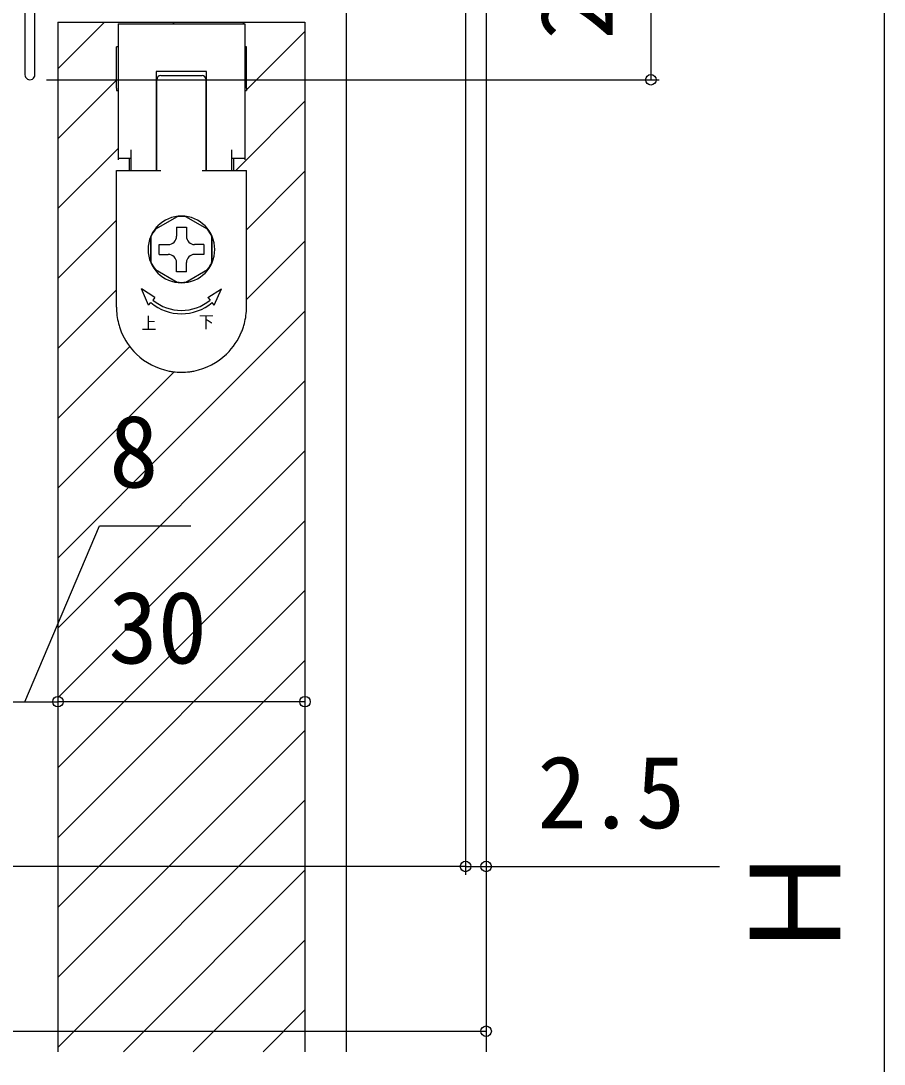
# Model space of a CAD drawing. Units: millimetres, scale not verified. Extents: x -525 to 525, y -783 to 779.
# Drawn here: x -255.6 to -150.8, y 277.2 to 403.9 of the extents above; entities that cross this region are included whole.
import ezdxf
from ezdxf.enums import TextEntityAlignment as Align

# ---------------------------------------------------------------- set-up
doc = ezdxf.new("R2010")
doc.units = ezdxf.units.MM
doc.header["$LTSCALE"] = 4
for name, color, linetype in [('0-3_YKK_11E', 7, 'Continuous'), ('0-4_YKK_12', 2, 'Continuous'), ('0-5_YKK_13', 4, 'Continuous'), ('0-7_YKK_D', 6, 'Continuous')]:
    doc.layers.add(name, color=color, linetype=linetype)
doc.styles.add('ＭＳ ゴシック', font='')
doc.styles.get('ＭＳ ゴシック').set_extended_font_data('MS Gothic')

msp = doc.modelspace()

# ---------------------------------------------------------------- linework, layer by layer
at = {"layer": '0-3_YKK_11E'}
msp.add_line((-255.118, 426.71), (-255.118, 397.31), dxfattribs=at)
msp.add_lwpolyline([(-253.918, 397.31), (-253.918, 419.91), (-250.618, 419.91), (-250.618, 414.91)], dxfattribs=at)
msp.add_arc((-254.518, 397.31), 0.6, 179.99999, 0.00001, dxfattribs=at)
at = {"layer": '0-4_YKK_12'}
for p, q in [((-199.118, 447.71), (-199.118, 278.712)), ((-216.118, 423.91), (-216.118, 278.712)), ((-251.118, 403.711), (-221.118, 403.711)), ((-251.118, 403.711), (-251.118, 278.712)), ((-251.118, 398.036), (-245.443, 403.711)), ((-237.157, 403.511), (-236.958, 403.711)), ((-228.672, 403.511), (-228.472, 403.711)), ((-221.118, 403.711), (-221.118, 278.712)), ((-228.218, 395.48), (-221.118, 402.58)), ((-251.118, 389.55), (-244.018, 396.65)), ((-228.418, 395.28), (-228.299, 395.399)), ((-229.502, 385.711), (-221.118, 394.095)), ((-251.118, 381.065), (-243.818, 388.365)), ((-228.218, 378.509), (-221.118, 385.609)), ((-251.118, 372.58), (-244.018, 379.68)), ((-228.218, 370.024), (-221.118, 377.124)), ((-251.118, 364.095), (-244.018, 371.195)), ((-251.118, 338.639), (-221.118, 368.639)), ((-251.118, 355.609), (-242.403, 364.324)), ((-251.118, 347.124), (-236.984, 361.258)), ((-251.118, 330.154), (-221.118, 360.154)), ((-251.118, 321.668), (-221.118, 351.668)), ((-251.118, 313.183), (-221.118, 343.183)), ((-251.118, 304.698), (-221.118, 334.698)), ((-251.118, 296.212), (-221.118, 326.212)), ((-251.118, 287.727), (-221.118, 317.727)), ((-251.118, 279.242), (-221.118, 309.242)), ((-243.162, 278.712), (-221.118, 300.757)), ((-234.677, 278.712), (-221.118, 292.271)), ((-226.192, 278.712), (-221.118, 283.786))]:
    msp.add_line(p, q, dxfattribs=at)
at = {"layer": '0-5_YKK_13'}
for p, q in [((-243.818, 403.511), (-228.418, 403.511)), ((-243.818, 403.511), (-243.818, 387.011)), ((-228.418, 403.511), (-228.418, 387.011)), ((-243.818, 400.711), (-244.018, 400.711)), ((-228.218, 397.318), (-228.218, 400.211)), ((-239.168, 397.711), (-239.168, 385.711)), ((-233.068, 397.711), (-239.168, 397.711)), ((-233.068, 385.711), (-233.068, 397.711)), ((-244.018, 396.872), (-244.018, 397.318)), ((-244.018, 395.699), (-244.018, 396.872)), ((-239.118, 396.211), (-239.118, 396.711)), ((-238.618, 397.211), (-233.618, 397.211)), ((-233.118, 396.211), (-233.118, 396.711)), ((-244.018, 395.699), (-244.018, 395.431)), ((-244.018, 395.431), (-244.018, 395.399)), ((-244.018, 395.399), (-243.818, 395.399)), ((-239.168, 395.399), (-239.118, 395.399)), ((-239.118, 395.711), (-239.118, 396.211)), ((-239.118, 395.431), (-239.118, 395.699)), ((-239.118, 395.399), (-239.118, 395.431)), ((-239.118, 394.414), (-239.118, 395.399)), ((-233.118, 395.699), (-233.118, 395.708)), ((-233.118, 394.414), (-233.118, 395.399)), ((-233.118, 395.399), (-233.068, 395.399)), ((-228.418, 395.399), (-228.218, 395.399)), ((-228.218, 395.699), (-228.218, 395.431)), ((-228.218, 395.431), (-228.218, 395.399)), ((-233.118, 392.169), (-233.118, 393.699)), ((-239.118, 391.711), (-239.118, 392.169)), ((-239.118, 391.676), (-239.118, 391.711)), ((-239.118, 388.211), (-239.118, 390.211)), ((-233.118, 388.211), (-233.118, 390.211)), ((-242.218, 385.711), (-242.218, 388.211)), ((-239.118, 387.127), (-239.118, 388.211)), ((-233.118, 387.127), (-233.118, 388.211)), ((-230.018, 385.711), (-230.018, 388.211)), ((-243.818, 387.211), (-242.218, 387.211)), ((-242.443, 385.711), (-242.443, 387.211)), ((-239.118, 386.711), (-239.118, 387.127)), ((-233.118, 386.711), (-233.118, 387.127)), ((-233.118, 386.211), (-233.118, 386.711)), ((-230.018, 387.211), (-228.418, 387.211)), ((-229.793, 387.211), (-229.793, 385.711)), ((-244.018, 385.711), (-242.218, 385.711)), ((-244.018, 381.411), (-244.018, 385.711)), ((-239.118, 385.711), (-238.618, 385.711)), ((-233.618, 385.711), (-233.118, 385.711)), ((-233.118, 385.711), (-233.118, 386.211)), ((-233.118, 385.711), (-233.068, 385.711)), ((-228.218, 381.411), (-228.218, 385.711)), ((-244.018, 380.411), (-244.018, 381.411)), ((-228.218, 380.411), (-228.218, 381.411)), ((-244.018, 379.536), (-244.018, 380.411)), ((-236.652, 380.075), (-239.284, 378.555)), ((-232.952, 378.555), (-235.584, 380.075)), ((-228.218, 379.536), (-228.218, 380.411)), ((-244.018, 379.072), (-244.018, 379.536)), ((-244.018, 378.911), (-244.018, 379.072)), ((-236.718, 378.811), (-235.518, 378.811)), ((-236.718, 378.811), (-236.718, 377.711)), ((-235.518, 378.811), (-235.518, 377.711)), ((-239.868, 377.64), (-239.868, 374.581)), ((-239.818, 377.63), (-239.818, 374.591)), ((-232.418, 374.591), (-232.418, 377.63)), ((-232.368, 374.581), (-232.368, 377.64)), ((-228.218, 376.411), (-228.218, 378.411)), ((-244.018, 375.911), (-244.018, 376.411)), ((-238.818, 375.511), (-238.818, 376.711)), ((-238.818, 376.711), (-237.718, 376.711)), ((-233.418, 376.711), (-234.518, 376.711)), ((-233.418, 376.711), (-233.418, 375.511)), ((-228.218, 375.911), (-228.218, 376.411)), ((-244.018, 374.911), (-244.018, 375.285)), ((-244.018, 374.854), (-244.018, 374.911)), ((-238.818, 375.511), (-237.718, 375.511)), ((-233.418, 375.511), (-234.518, 375.511)), ((-228.218, 374.911), (-228.218, 375.285)), ((-228.218, 374.854), (-228.218, 374.911)), ((-244.018, 374.575), (-244.018, 374.854)), ((-244.018, 374.554), (-244.018, 374.575)), ((-244.018, 374.411), (-244.018, 374.554)), ((-244.018, 373.911), (-244.018, 374.411)), ((-244.018, 373.411), (-244.018, 373.911)), ((-239.284, 373.666), (-236.652, 372.146)), ((-236.718, 373.411), (-236.718, 374.511)), ((-235.584, 372.146), (-232.952, 373.666)), ((-235.518, 373.411), (-235.518, 374.511)), ((-228.218, 374.575), (-228.218, 374.854)), ((-228.218, 374.554), (-228.218, 374.575)), ((-228.218, 374.411), (-228.218, 374.554)), ((-228.218, 373.911), (-228.218, 374.411)), ((-228.218, 373.411), (-228.218, 373.911)), ((-244.018, 369.111), (-244.018, 373.411)), ((-235.518, 373.411), (-236.718, 373.411)), ((-228.218, 369.111), (-228.218, 373.411)), ((-240.103, 369.361), (-240.968, 371.311)), ((-239.332, 370.28), (-240.968, 371.311)), ((-232.904, 370.28), (-231.268, 371.311)), ((-232.132, 369.361), (-231.268, 371.311)), ((-239.332, 370.28), (-239.589, 369.974)), ((-232.904, 370.28), (-232.647, 369.974)), ((-240.103, 369.361), (-239.846, 369.668)), ((-232.132, 369.361), (-232.39, 369.668))]:
    msp.add_line(p, q, dxfattribs=at)
for points in [[(-244.018, 397.318), (-244.018, 400.211), (-244.018, 400.711)], [(-228.218, 400.211), (-228.218, 400.711), (-228.418, 400.711)], [(-228.218, 395.699), (-228.218, 396.872), (-228.218, 397.318)], [(-239.118, 395.699), (-239.118, 395.708), (-239.118, 395.711)], [(-233.118, 395.708), (-233.118, 395.711), (-233.118, 396.211)], [(-233.118, 395.399), (-233.118, 395.431), (-233.118, 395.699)], [(-239.118, 393.914), (-239.118, 394.271), (-239.118, 394.414)], [(-239.118, 392.169), (-239.118, 393.699), (-239.118, 393.914)], [(-233.118, 393.699), (-233.118, 393.914), (-233.118, 394.271), (-233.118, 394.414)], [(-239.118, 390.211), (-239.118, 391.669), (-239.118, 391.676)], [(-233.118, 391.676), (-233.118, 391.711), (-233.118, 392.169)], [(-233.118, 390.211), (-233.118, 391.669), (-233.118, 391.676)], [(-239.118, 385.711), (-239.118, 386.211), (-239.118, 386.711)], [(-242.218, 385.711), (-239.168, 385.711), (-239.118, 385.711)], [(-233.068, 385.711), (-230.018, 385.711), (-228.218, 385.711)], [(-244.018, 376.411), (-244.018, 378.411), (-244.018, 378.911)], [(-228.218, 378.411), (-228.218, 378.911), (-228.218, 379.072), (-228.218, 379.536)], [(-244.018, 375.285), (-244.018, 375.749), (-244.018, 375.911)], [(-228.218, 375.285), (-228.218, 375.749), (-228.218, 375.911)]]:
    msp.add_lwpolyline(points, dxfattribs=at)
for centre, radius, start, end in [((-238.618, 396.711), 0.5, 90, 180), ((-233.618, 396.711), 0.5, 0, 90), ((-236.118, 376.111), 4.05, 0, 180), ((-236.118, 376.111), 4, 82.33165, 97.66835), ((-236.118, 376.111), 4.05, 136.2623, 157.80839), ((-236.118, 376.111), 4, 142.33165, 157.66835), ((-237.718, 377.711), 1, 270, 0), ((-234.518, 377.711), 1, 180, 270), ((-236.118, 376.111), 4, 22.33165, 37.82349), ((-236.118, 376.111), 4.05, 180, 0), ((-237.718, 374.511), 1, 0, 90), ((-234.518, 374.511), 1, 90, 180), ((-236.118, 376.111), 4, 202.33165, 217.82349), ((-236.118, 376.111), 4, 322.17651, 337.66835), ((-236.118, 376.111), 4, 262.17651, 277.82349), ((-236.118, 374.111), 5.4, 230, 310), ((-236.118, 369.111), 7.9, 180, 194.66485), ((-236.118, 374.111), 5.8, 230, 310), ((-236.118, 369.111), 7.9, 345.33515, 0), ((-236.118, 369.111), 7.9, 194.66485, 198.44872), ((-236.118, 369.111), 7.9, 198.44872, 202.318), ((-236.118, 369.111), 7.9, 202.318, 225.86911), ((-236.118, 369.111), 7.9, 314.13089, 337.682), ((-236.118, 369.111), 7.9, 337.682, 341.55128), ((-236.118, 369.111), 7.9, 341.55128, 345.33515), ((-236.118, 369.111), 7.9, 225.86911, 226.18003), ((-236.118, 369.111), 7.9, 226.18003, 259.0546), ((-236.118, 369.111), 7.9, 280.9454, 313.81997), ((-236.118, 369.111), 7.9, 313.81997, 314.13089), ((-236.118, 369.111), 7.9, 259.0546, 262.72786), ((-236.118, 369.111), 7.9, 262.72786, 270), ((-236.118, 369.111), 7.9, 270, 277.27214), ((-236.118, 369.111), 7.9, 277.27214, 280.9454)]:
    msp.add_arc(centre, radius, start, end, dxfattribs=at)
at = {"layer": '0-7_YKK_D'}
for p, q in [((-150.79, 437.21), (-150.79, 158.21)), ((-201.618, 424.71), (-201.618, 300.211)), ((-179.118, 423.71), (-179.118, 396.71)), ((-252.518, 396.71), (-178.118, 396.71)), ((-201.618, 346.864), (-201.618, 300.211)), ((-251.118, 340.211), (-251.118, 320.211)), ((-251.118, 340.211), (-251.118, 320.211)), ((-221.118, 340.211), (-221.118, 320.211)), ((-259.118, 321.211), (-251.118, 321.211)), ((-221.118, 321.211), (-251.118, 321.211)), ((-199.118, 320.211), (-199.118, 300.211)), ((-201.618, 301.211), (-406.618, 301.211)), ((-201.618, 301.211), (-204.168, 301.211)), ((-201.618, 301.211), (-199.118, 301.211)), ((-199.118, 301.211), (-170.79, 301.211)), ((-199.118, 300.211), (-199.118, 280.211)), ((-409.118, 281.211), (-199.118, 281.211))]:
    msp.add_line(p, q, dxfattribs=at)
msp.add_lwpolyline([(-255.118, 321.211), (-246.074, 342.571), (-234.983, 342.571)], dxfattribs=at)
for centre in [(-179.118, 396.71), (-251.118, 321.211), (-251.118, 321.211), (-221.118, 321.211), (-201.618, 301.211), (-201.618, 301.211), (-199.118, 301.211), (-199.118, 281.211)]:
    msp.add_circle(centre, 0.637, dxfattribs=at)

# ---------------------------------------------------------------- texts
at = {"layer": '0-5_YKK_13', "style": 'ＭＳ ゴシック', "width": 0.9}
for s, p in [('上', (-240.971, 365.968)), ('下', (-233.991, 366.151))]:
    msp.add_text(s, height=1.466, dxfattribs=at).set_placement(p, align=Align.BOTTOM_LEFT)
at = {"layer": '0-7_YKK_D', "style": 'ＭＳ ゴシック'}
for s, height, p in [('27', 8.798, (-181.118, 401.585)), ('Ｈ', 11, (-152.79, 289.358))]:
    msp.add_text(s, height=height, rotation=90, dxfattribs=at).set_placement(p, align=Align.BOTTOM_LEFT)
for s, p in [('8', (-244.893, 344.571)), ('30', (-244.981, 323.211)), ('2.5', (-192.904, 303.211))]:
    msp.add_text(s, height=8.798, dxfattribs=at).set_placement(p, align=Align.BOTTOM_LEFT)

doc.saveas('drawing.dxf')
